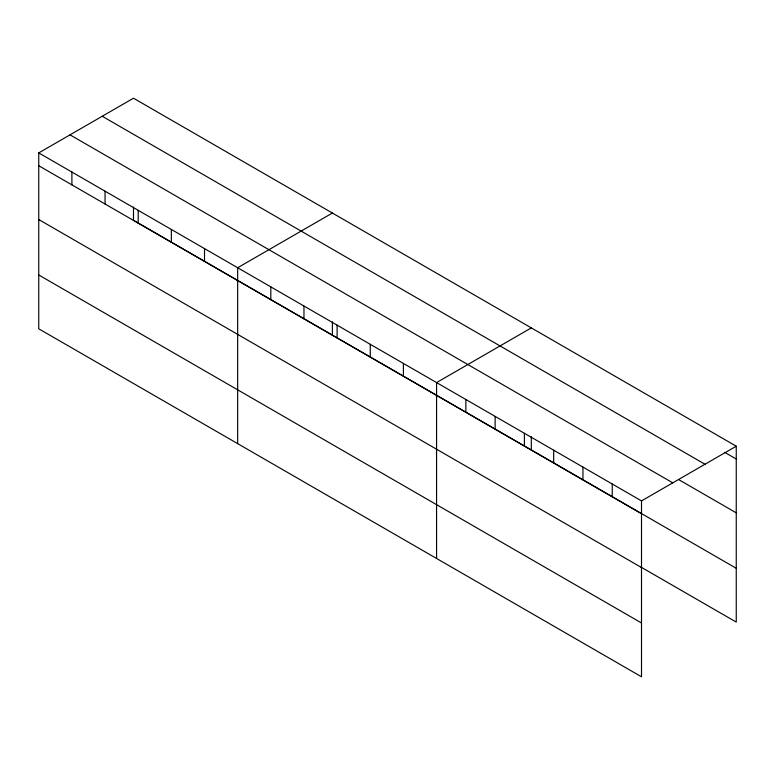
<?xml version="1.0" encoding="UTF-8"?>
<svg xmlns="http://www.w3.org/2000/svg" width="775" height="775" viewBox="0 0 775 775"><rect width="100%" height="100%" fill="white"/><g stroke="black" fill="none" stroke-linecap="round" stroke-linejoin="round"><path stroke-width="1.16" d="M641.506 567.533L641.506 500.902L38.75 152.907L38.75 328.794L641.506 676.788L641.506 567.533L38.75 219.538M641.099 567.164L736.25 622.092L736.25 446.206L133.494 98.212L38.75 152.907M332.397 213.047L237.663 267.743L237.663 443.629M531.311 327.883L436.567 382.588L436.567 558.475M641.506 500.902L736.25 446.206M724.751 452.387L736.25 459.023M102.222 116.26L704.988 464.254M678.745 479.638L736.25 512.837M70.012 134.85L672.778 482.854M736.25 568.278L133.494 220.284L133.494 207.022M38.75 165.724L641.506 513.718M38.75 274.98L641.506 622.984M612.231 484.007L612.231 496.814M582.955 467.102L582.955 479.919M553.679 450.198L553.679 463.014M531.311 436.703L531.311 449.965M524.404 433.293L524.404 446.109M495.128 416.388L495.128 429.205M465.853 399.483L465.853 412.3M403.417 363.446L403.417 376.262M370.266 344.303L370.266 357.12M337.115 325.161L337.115 337.978M332.397 321.867L332.397 335.12M303.965 306.028L303.965 318.845M270.814 286.886L270.814 299.702M204.513 248.601L204.513 261.417M171.352 229.468L171.352 242.284M138.202 210.325L138.202 223.142M105.051 191.183L105.051 203.999M71.901 172.04L71.901 184.857"/></g></svg>
